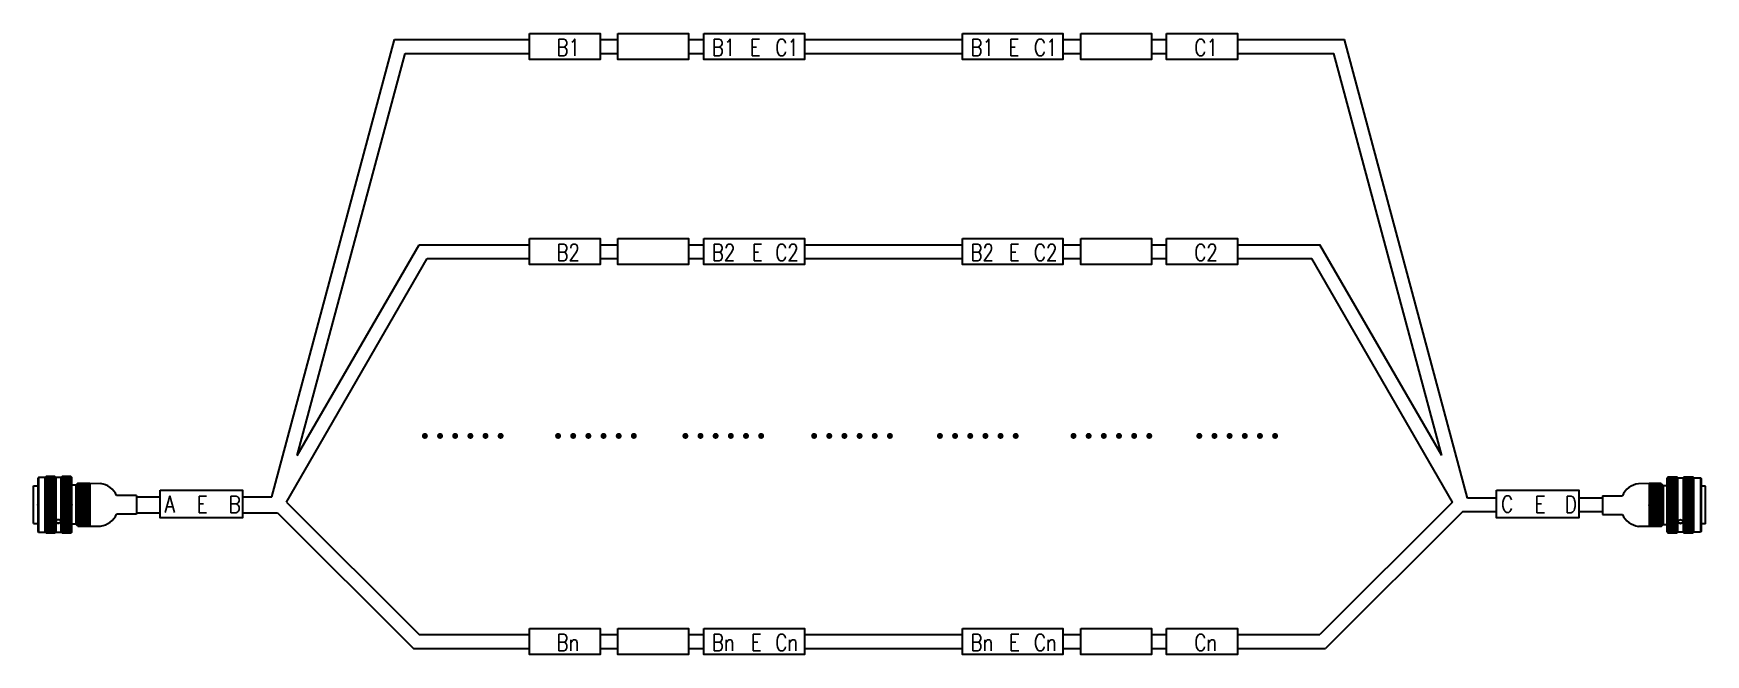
# Model space of a CAD drawing. Header units: inches. Extents: x -3640 to 3889, y -2291 to 954.
# Drawn here: x 3369 to 3869, y 196 to 382 of the extents above; entities that cross this region are included whole.
import ezdxf

# ---------------------------------------------------------------- set-up
doc = ezdxf.new("R2010")
doc.units = ezdxf.units.IN
doc.header["$MEASUREMENT"] = 0
doc.styles.add('HZ', font='txt', dxfattribs={"width": 0.8, "bigfont": 'HZDX'})
doc.styles.add('样式 1', font='')
doc.styles.get('样式 1').set_extended_font_data('SimSun')

# ---------------------------------------------------------------- blocks, each defined once
blk = doc.blocks.new('spltjs')
at = {"lineweight": 30}
for p, q in [((-17.76, 100.43), (-17.76, 92.63)), ((59.61, 100.43), (59.61, 92.63)), ((-140.39, 98.59), (-100.01, 98.59)), ((-78.85, 98.59), (-73.55, 98.59)), ((-52.38, 98.59), (-47.84, 98.59)), ((-17.76, 98.59), (29.53, 98.59)), ((59.61, 98.59), (64.91, 98.59)), ((86.08, 98.59), (90.62, 98.59)), ((111.79, 98.59), (143.85, 98.59)), ((-137.19, 94.42), (-100.01, 94.42)), ((-78.85, 94.42), (-73.55, 94.42)), ((-52.38, 94.42), (-47.84, 94.42)), ((-17.76, 94.42), (29.53, 94.42)), ((59.61, 94.42), (64.91, 94.42)), ((86.08, 94.42), (90.62, 94.42)), ((111.79, 94.42), (140.66, 94.42)), ((-132.99, 37.2), (-100.01, 37.2)), ((-78.85, 37.2), (-73.55, 37.2)), ((-52.38, 37.2), (-47.84, 37.2)), ((-17.76, 39.05), (-17.76, 31.24)), ((-17.76, 37.2), (29.53, 37.2)), ((59.61, 39.05), (59.61, 31.24)), ((59.61, 37.2), (64.91, 37.2)), ((86.08, 37.2), (90.62, 37.2)), ((111.79, 37.2), (136.45, 37.2)), ((-130.58, 33.04), (-100.01, 33.04)), ((-78.85, 33.04), (-73.55, 33.04)), ((-52.38, 33.04), (-47.84, 33.04)), ((-17.76, 33.04), (29.53, 33.04)), ((59.61, 33.04), (64.91, 33.04)), ((86.08, 33.04), (90.62, 33.04)), ((111.79, 33.04), (134.05, 33.04)), ((-217.54, -38.26), (-210.43, -38.26)), ((-185.78, -38.26), (-177.05, -38.26)), ((189.34, -38.66), (180.63, -38.66)), ((221.02, -38.66), (213.9, -38.66)), ((-217.54, -43.01), (-210.43, -43.01)), ((-185.78, -43.01), (-175.37, -43.01)), ((189.34, -42.75), (179.1, -42.75)), ((221.02, -42.75), (213.9, -42.75)), ((-132.99, -79.5), (-100.01, -79.5)), ((-78.85, -79.5), (-73.55, -79.5)), ((-52.38, -79.5), (-47.84, -79.5)), ((-17.76, -77.66), (-17.76, -85.46)), ((-17.76, -79.5), (29.53, -79.5)), ((59.61, -77.66), (59.61, -85.46)), ((59.61, -79.5), (64.91, -79.5)), ((86.08, -79.5), (90.62, -79.5)), ((111.79, -79.5), (136.45, -79.5)), ((-134.71, -83.67), (-100.01, -83.67)), ((-78.85, -83.67), (-73.55, -83.67)), ((-52.38, -83.67), (-47.84, -83.67)), ((-17.76, -83.67), (29.53, -83.67)), ((59.61, -83.67), (64.91, -83.67)), ((86.08, -83.67), (90.62, -83.67)), ((111.79, -83.67), (138.18, -83.67))]:
    blk.add_line(p, q, dxfattribs=at)
for p, q in [((-217.54, -38.26), (-217.54, -43.01)), ((221.02, -38.66), (221.02, -42.75))]:
    blk.add_line(p, q)
for points in [[(-100.01, 100.43), (-78.85, 100.43), (-78.85, 92.63), (-100.01, 92.63)], [(-73.55, 100.43), (-52.38, 100.43), (-52.38, 92.63), (-73.55, 92.63)], [(-47.84, 100.43), (-17.76, 100.43), (-17.76, 92.63), (-47.84, 92.63)], [(29.53, 100.43), (59.61, 100.43), (59.61, 92.63), (29.53, 92.63)], [(64.91, 100.43), (86.08, 100.43), (86.08, 92.63), (64.91, 92.63)], [(90.62, 100.43), (111.79, 100.43), (111.79, 92.63), (90.62, 92.63)], [(-100.01, 39.05), (-78.85, 39.05), (-78.85, 31.24), (-100.01, 31.24)], [(-73.55, 39.05), (-52.38, 39.05), (-52.38, 31.24), (-73.55, 31.24)], [(-47.84, 39.05), (-17.76, 39.05), (-17.76, 31.24), (-47.84, 31.24)], [(29.53, 39.05), (59.61, 39.05), (59.61, 31.24), (29.53, 31.24)], [(64.91, 39.05), (86.08, 39.05), (86.08, 31.24), (64.91, 31.24)], [(90.62, 39.05), (111.79, 39.05), (111.79, 31.24), (90.62, 31.24)], [(-210.43, -36.3), (-185.78, -36.3), (-185.78, -44.52), (-210.43, -44.52)], [(189.25, -36.3), (213.9, -36.3), (213.9, -44.52), (189.25, -44.52)], [(-100.01, -77.66), (-78.85, -77.66), (-78.85, -85.46), (-100.01, -85.46)], [(-73.55, -77.66), (-52.38, -77.66), (-52.38, -85.46), (-73.55, -85.46)], [(-47.84, -77.66), (-17.76, -77.66), (-17.76, -85.46), (-47.84, -85.46)], [(29.53, -77.66), (59.61, -77.66), (59.61, -85.46), (29.53, -85.46)], [(64.91, -77.66), (86.08, -77.66), (86.08, -85.46), (64.91, -85.46)], [(90.62, -77.66), (111.79, -77.66), (111.79, -85.46), (90.62, -85.46)]]:
    blk.add_lwpolyline(points, close=True, dxfattribs=at)
at = {"linetype": 'Continuous', "lineweight": 30}
for points in [[(-177.05, -38.26), (-140.39, 98.59)], [(180.63, -38.66), (143.85, 98.59)], [(-169.44, -25.93), (-137.19, 94.42)], [(172.9, -25.93), (140.66, 94.42)], [(-169.44, -25.93), (-132.99, 37.2)], [(172.9, -25.93), (136.45, 37.2)], [(-172.65, -39.83), (-130.58, 33.04)], [(176.12, -39.83), (134.05, 33.04)], [(-172.65, -39.83), (-132.99, -79.5)], [(176.12, -39.83), (136.45, -79.5)], [(-175.37, -43.01), (-134.71, -83.67)], [(179.1, -42.75), (138.18, -83.67)]]:
    blk.add_lwpolyline(points, dxfattribs=at)
at = {"lineweight": 20, "style": 'HZ', "width": 0.8}
for s, p in [('B1', (-91.92, 93.73)), ('B1', (-45.44, 93.73)), ('E', (-34.09, 93.73)), ('C1', (-26.45, 93.73)), ('B1', (31.93, 93.73)), ('E', (43.28, 93.73)), ('C1', (50.92, 93.73)), ('C1', (98.9, 93.73)), ('B2', (-91.92, 32.35)), ('B2', (-45.44, 32.35)), ('E', (-33.48, 32.35)), ('C2', (-26.45, 32.35)), ('B2', (31.93, 32.35)), ('E', (43.43, 32.35)), ('C2', (50.92, 32.35)), ('C2', (98.9, 32.35)), ('A', (-209.09, -42.92)), ('E', (-199.51, -43.02)), ('B', (-189.95, -43.02)), ('C', (190.71, -42.92)), ('E', (200.69, -43.02)), ('D', (209.73, -43.02)), ('Bn', (-91.92, -84.36)), ('Bn', (-45.44, -84.36)), ('E', (-33.74, -84.36)), ('Cn', (-26.45, -84.36)), ('Bn', (31.93, -84.36)), ('E', (43.46, -84.36)), ('Cn', (50.92, -84.36)), ('Cn', (98.9, -84.36))]:
    blk.add_text(s, height=5, dxfattribs=at).set_placement(p)
at = {"style": '样式 1'}
for p in [(-133.54, -25.2), (-93.7, -25.2), (-55.62, -25.2), (-17.1, -25.2), (20.53, -25.2), (60.49, -25.2), (98.12, -25.2)]:
    blk.add_text('……', height=10, dxfattribs=at).set_placement(p)
blk = doc.blocks.new('spltjs-z1')
at = {"lineweight": 30}
h = blk.add_hatch(dxfattribs=at)
h.set_pattern_fill('ANSI37', color=256, scale=3, angle=180, style=0)
h.set_pattern_definition([(315, (-27.04582, 8.43554), (-0.265165, -0.265165), []), (225, (-27.04582, 8.43554), (-0.265165, 0.265165), [])])
h.paths.add_polyline_path([(-27.05, -8.44), (-24.38, -8.44), (-24.38, 8.44), (-27.05, 8.44)])
h = blk.add_hatch(dxfattribs=at)
h.set_pattern_fill('ANSI37', color=256, scale=3, angle=180, style=0)
h.set_pattern_definition([(315, (-22.2578, 8.43554), (-0.265165, -0.265165), []), (225, (-22.2578, 8.43554), (-0.265165, 0.265165), [])])
h.paths.add_polyline_path([(-22.26, -8.44), (-19.59, -8.44), (-19.59, 8.44), (-22.26, 8.44)])
for p, q in [((-30.81, 5.63), (-29.5, 5.63)), ((-30.81, -5.63), (-30.81, 5.63)), ((-29.28, 8.16), (-29.5, 7.94)), ((-29.5, 7.94), (-29.5, -7.94)), ((-27.05, 8.44), (-27.32, 8.16)), ((-27.05, -8.44), (-27.05, 8.44)), ((-24.38, 8.44), (-24.1, 8.16)), ((-22.26, 8.44), (-22.54, 8.16)), ((-22.26, -8.44), (-22.26, 8.44)), ((-19.59, 8.44), (-19.31, 8.16)), ((-19.31, -8.16), (-19.31, 8.16)), ((-18.17, 5.84), (-19.31, 5.84)), ((-17.58, 6.43), (-18.17, 5.84)), ((-18.17, 5.84), (-18.17, -5.84)), ((-17.58, 6.43), (-17.58, -6.43)), ((-17.58, 6.43), (-13.98, 6.43)), ((-17.58, 5.93), (-13.98, 5.93)), ((-17.58, 5.47), (-13.98, 5.47)), ((-13.98, 6.43), (-13.98, -6.43)), ((-13.98, 6.43), (-10.76, 6.38)), ((-17.58, 5), (-13.98, 5)), ((-17.58, 4.53), (-13.98, 4.53)), ((-17.58, 4.02), (-13.98, 4.02)), ((-17.58, 3.56), (-13.98, 3.56)), ((-17.58, 3.09), (-13.98, 3.09)), ((-17.58, 2.63), (-13.98, 2.63)), ((-17.58, 2.11), (-13.98, 2.11)), ((-17.58, 1.65), (-13.98, 1.65)), ((-17.58, 1.18), (-13.98, 1.18)), ((-17.58, 0.72), (-13.98, 0.72)), ((-17.58, 0.21), (-13.98, 0.21)), ((0, 2.79), (-5.92, 2.79)), ((0, 2.79), (0, -2.79)), ((-17.58, -0.26), (-13.98, -0.26)), ((-17.58, -0.72), (-13.98, -0.72)), ((-17.58, -1.24), (-13.98, -1.24)), ((-17.58, -1.7), (-13.98, -1.7)), ((-17.58, -2.17), (-13.98, -2.17)), ((-17.58, -2.63), (-13.98, -2.63)), ((-17.58, -3.15), (-13.98, -3.15)), ((-17.58, -3.61), (-13.98, -3.61)), ((-17.58, -4.08), (-13.98, -4.08)), ((-17.58, -4.54), (-13.98, -4.54)), ((0, -2.79), (-5.92, -2.79)), ((-30.81, -5.63), (-29.5, -5.63)), ((-29.5, -7.94), (-29.28, -8.16)), ((-27.32, -8.16), (-27.05, -8.44)), ((-24.1, -8.16), (-24.38, -8.44)), ((-22.54, -8.16), (-22.26, -8.44)), ((-19.31, -8.16), (-19.59, -8.44)), ((-18.17, -5.84), (-19.31, -5.84)), ((-17.58, -6.43), (-18.17, -5.84)), ((-17.58, -5.05), (-13.98, -5.05)), ((-17.58, -5.52), (-13.98, -5.52)), ((-17.58, -5.98), (-13.98, -5.98)), ((-17.58, -6.43), (-13.98, -6.43)), ((-13.98, -6.43), (-10.76, -6.38))]:
    blk.add_line(p, q, dxfattribs=at)
for points in [[(-29.28, -8.16), (-27.32, -8.16), (-27.32, 8.16), (-29.28, 8.16)], [(-27.05, -8.44), (-24.38, -8.44), (-24.38, 8.44), (-27.05, 8.44)], [(-24.1, -8.16), (-22.54, -8.16), (-22.54, 8.16), (-24.1, 8.16)], [(-22.26, -8.44), (-19.59, -8.44), (-19.59, 8.44), (-22.26, 8.44)]]:
    blk.add_lwpolyline(points, close=True, dxfattribs=at)
for centre, radius, start, end in [((-11.63, 0.16), 6.28, 24.7524, 82.1031), ((-23.32, -5.32), 0.854, 23.7022, 156.2978), ((-23.32, -4.63), 0.854, 203.7022, 336.2978), ((-23.32, -4.45), 0.943, 213.9978, 326.0022), ((-11.63, -0.16), 6.28, 277.8969, 335.2476)]:
    blk.add_arc(centre, radius, start, end, dxfattribs=at)
for p in [(-19.31, 0), (-19.31, 0), (-13.98, 0), (-29.5, 0)]:
    blk.add_point(p, dxfattribs=at)
blk = doc.blocks.new('spltjs-y1')
at = {"lineweight": 30}
h = blk.add_hatch(dxfattribs=at)
h.set_pattern_fill('ANSI37', color=256, scale=3, angle=180, style=0)
h.set_pattern_definition([(225, (22.2578, 8.43554), (0.265165, -0.265165), []), (315, (22.2578, 8.43554), (0.265165, 0.265165), [])])
h.paths.add_polyline_path([(22.26, 8.44), (19.59, 8.44), (19.59, -8.44), (22.26, -8.44)])
h = blk.add_hatch(dxfattribs=at)
h.set_pattern_fill('ANSI37', color=256, scale=3, angle=180, style=0)
h.set_pattern_definition([(225, (27.04582, 8.43554), (0.265165, -0.265165), []), (315, (27.04582, 8.43554), (0.265165, 0.265165), [])])
h.paths.add_polyline_path([(27.05, 8.44), (24.38, 8.44), (24.38, -8.44), (27.05, -8.44)])
for p, q in [((13.98, 6.43), (10.76, 6.38)), ((17.58, 6.43), (13.98, 6.43)), ((13.98, 6.43), (13.98, -6.43)), ((17.58, 5.93), (13.98, 5.93)), ((17.58, 5.47), (13.98, 5.47)), ((17.58, 6.43), (18.17, 5.84)), ((17.58, 6.43), (17.58, -6.43)), ((18.17, 5.84), (19.31, 5.84)), ((18.17, 5.84), (18.17, -5.84)), ((19.59, 8.44), (19.31, 8.16)), ((19.31, -8.16), (19.31, 8.16)), ((22.26, -8.44), (22.26, 8.44)), ((22.26, 8.44), (22.54, 8.16)), ((24.38, 8.44), (24.1, 8.16)), ((27.05, -8.44), (27.05, 8.44)), ((27.05, 8.44), (27.32, 8.16)), ((29.28, 8.16), (29.5, 7.94)), ((29.5, 7.94), (29.5, -7.94)), ((30.81, 5.63), (29.5, 5.63)), ((30.81, -5.63), (30.81, 5.63)), ((0, 2.79), (5.92, 2.79)), ((0, 2.79), (0, -2.79)), ((17.58, 5), (13.98, 5)), ((17.58, 4.53), (13.98, 4.53)), ((17.58, 4.02), (13.98, 4.02)), ((17.58, 3.56), (13.98, 3.56)), ((17.58, 3.09), (13.98, 3.09)), ((17.58, 2.63), (13.98, 2.63)), ((17.58, 2.11), (13.98, 2.11)), ((17.58, 1.65), (13.98, 1.65)), ((17.58, 1.18), (13.98, 1.18)), ((17.58, 0.72), (13.98, 0.72)), ((17.58, 0.21), (13.98, 0.21)), ((0, -2.79), (5.92, -2.79)), ((17.58, -0.26), (13.98, -0.26)), ((17.58, -0.72), (13.98, -0.72)), ((17.58, -1.24), (13.98, -1.24)), ((17.58, -1.7), (13.98, -1.7)), ((17.58, -2.17), (13.98, -2.17)), ((17.58, -2.63), (13.98, -2.63)), ((17.58, -3.15), (13.98, -3.15)), ((17.58, -3.61), (13.98, -3.61)), ((17.58, -4.08), (13.98, -4.08)), ((17.58, -4.54), (13.98, -4.54)), ((13.98, -6.43), (10.76, -6.38)), ((17.58, -5.05), (13.98, -5.05)), ((17.58, -5.52), (13.98, -5.52)), ((17.58, -5.98), (13.98, -5.98)), ((17.58, -6.43), (13.98, -6.43)), ((17.58, -6.43), (18.17, -5.84)), ((18.17, -5.84), (19.31, -5.84)), ((19.31, -8.16), (19.59, -8.44)), ((22.54, -8.16), (22.26, -8.44)), ((24.1, -8.16), (24.38, -8.44)), ((27.32, -8.16), (27.05, -8.44)), ((29.5, -7.94), (29.28, -8.16)), ((30.81, -5.63), (29.5, -5.63))]:
    blk.add_line(p, q, dxfattribs=at)
for points in [[(22.26, -8.44), (19.59, -8.44), (19.59, 8.44), (22.26, 8.44)], [(24.1, -8.16), (22.54, -8.16), (22.54, 8.16), (24.1, 8.16)], [(27.05, -8.44), (24.38, -8.44), (24.38, 8.44), (27.05, 8.44)], [(29.28, -8.16), (27.32, -8.16), (27.32, 8.16), (29.28, 8.16)]]:
    blk.add_lwpolyline(points, close=True, dxfattribs=at)
for centre, radius, start, end in [((11.63, 0.16), 6.28, 97.8969, 155.2476), ((11.63, -0.16), 6.28, 204.7524, 262.1031), ((23.32, -5.32), 0.854, 23.7022, 156.2978), ((23.32, -4.63), 0.854, 203.7022, 336.2978), ((23.32, -4.45), 0.943, 213.9978, 326.0022)]:
    blk.add_arc(centre, radius, start, end, dxfattribs=at)
for p in [(13.98, 0), (19.31, 0), (19.31, 0), (29.5, 0)]:
    blk.add_point(p, dxfattribs=at)
blk = doc.blocks.new('射频两头集束连号')
for name, p in [('spltjs', (-2.42, -7.9)), ('spltjs-z1', (-219.97, -48.54)), ('spltjs-y1', (218.59, -48.61))]:
    blk.add_blockref(name, p)

msp = doc.modelspace()

# ---------------------------------------------------------------- block references
msp.add_blockref('射频两头集束连号', (3619.83, 289.7))

doc.saveas('drawing.dxf')
